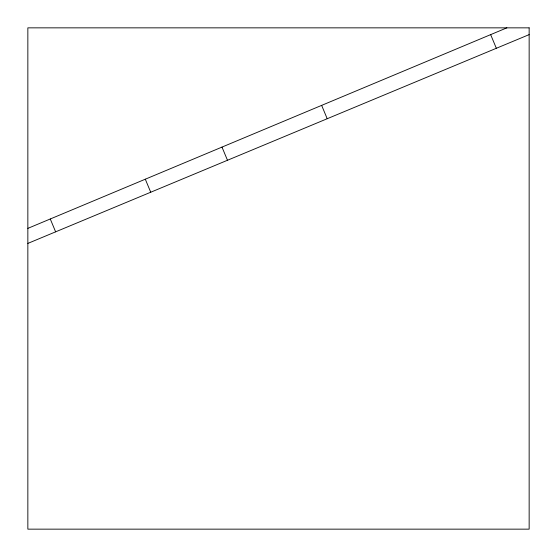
<?xml version="1.0" encoding="UTF-8"?>
<svg xmlns="http://www.w3.org/2000/svg" width="557" height="557" viewBox="0 0 557 557"><rect width="100%" height="100%" fill="white"/><g stroke="black" fill="none" stroke-linecap="round" stroke-linejoin="round"><path stroke-width="0.84" d="M27.85 228.37L506.842 27.85M27.85 243.409L529.15 34.618M490.654 34.625L496.343 48.278M321.647 105.377L327.203 118.725M221.992 147.097L227.479 160.263M145.3 179.201L150.731 192.228M50.276 218.985L55.63 231.837M529.15 27.85L27.85 27.85L27.85 529.15L529.15 529.15L529.15 27.85"/></g></svg>
